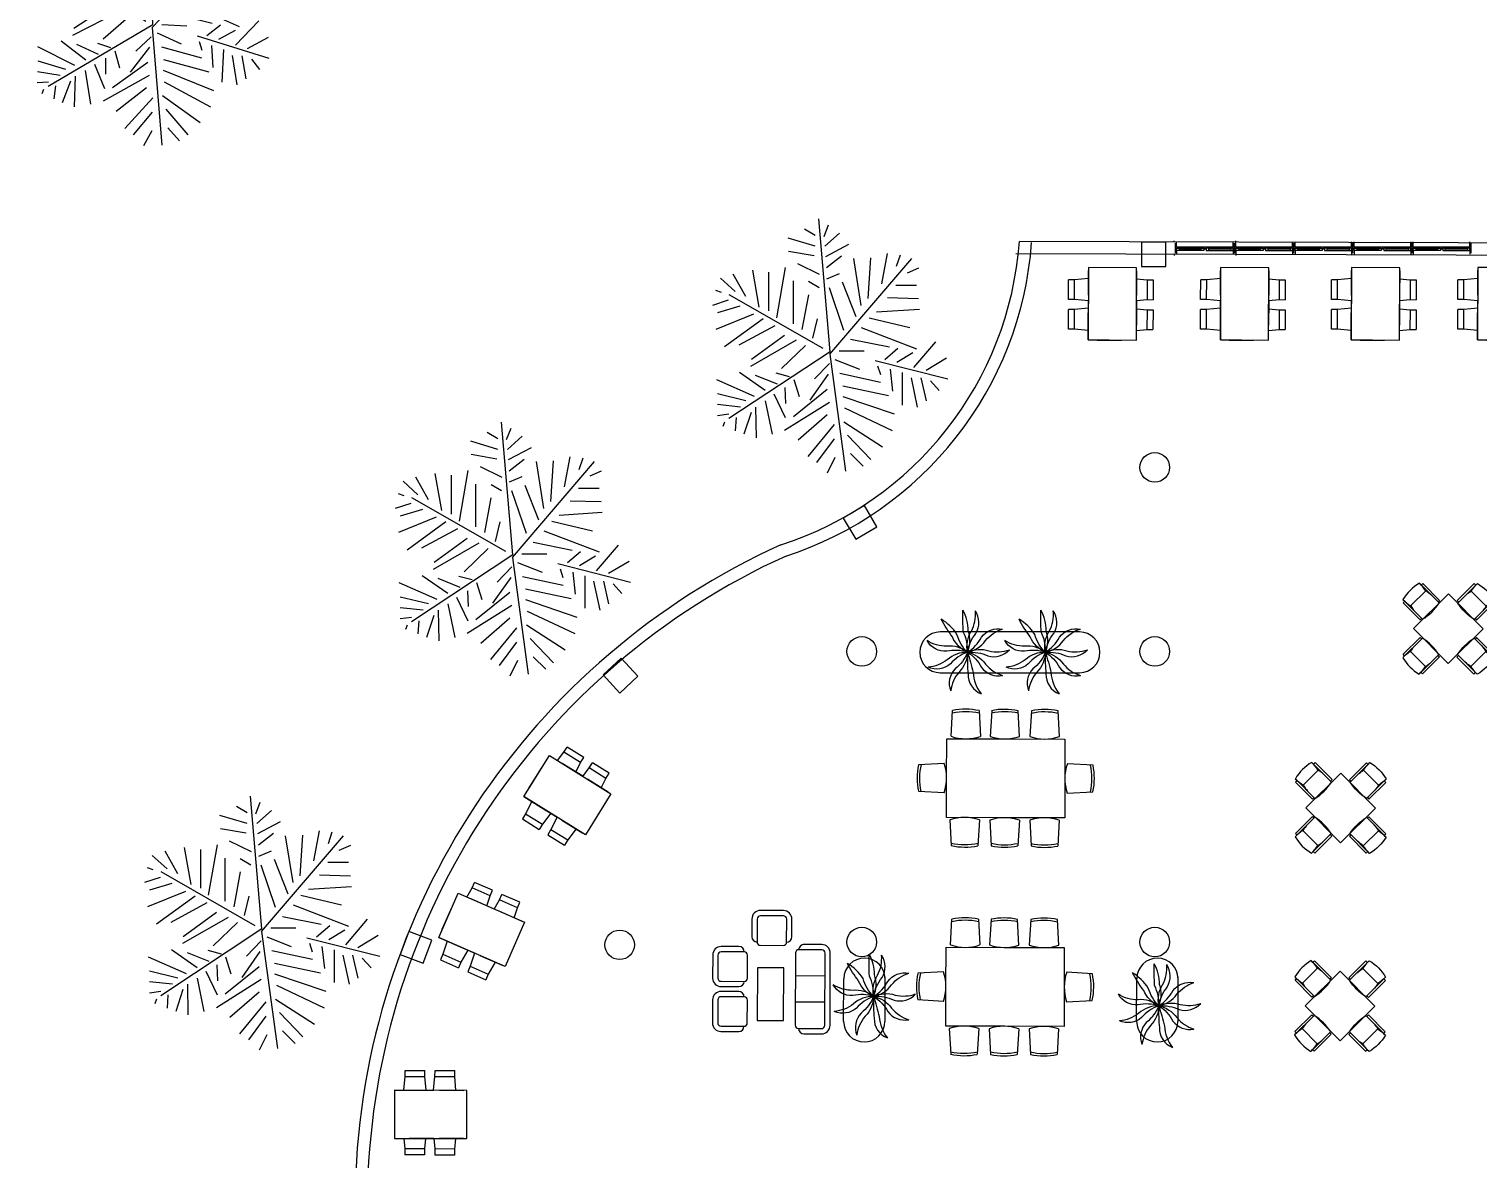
# Model space of a CAD drawing. Header units: millimetres. Extents: x -17017 to 2697, y 1903 to 18260.
# Drawn here: x -16979.92 to -16974.03, y 18219.11 to 18223.7 of the extents above; entities that cross this region are included whole.
import ezdxf

# ---------------------------------------------------------------- set-up
doc = ezdxf.new("R2010")
doc.units = ezdxf.units.MM
for name, color, linetype in [('1', 7, 'Continuous'), ('3DJORDAN', 30, 'Continuous'), ('B-FURNITURE', 22, 'Continuous'), ('CAY', 94, 'Continuous'), ('DENIZLIK', 16, 'Continuous'), ('DUVAR', 7, 'Continuous'), ('NOI THAT', 42, 'Continuous'), ('NOITHAT', 21, 'Continuous'), ('PENCERE', 3, 'Continuous'), ('sıva', 181, 'Continuous')]:
    doc.layers.add(name, color=color, linetype=linetype)
doc.styles.add('ATT', font='romans.shx')

# ---------------------------------------------------------------- blocks, each defined once
blk = doc.blocks.new('12PPLT13')
at = {"color": 0, "linetype": 'ByBlock'}
for p, q in [((0.0819, 0.4233), (0.0324, 0.5059)), ((0.0426, 0.2163), (0.1175, 0.5123)), ((0.1251, 0.4411), (0.1645, 0.4767)), ((0.0718, 0.3738), (-0.0324, 0.4627)), ((0.1137, 0.4017), (0.2064, 0.4233)), ((0.0175, 0.0323), (-0.3715, 0.3655)), ((-0.3133, 0.3476), (-0.3336, 0.3946)), ((-0.2636, 0.3014), (-0.2636, 0.3852)), ((-0.2128, 0.2671), (-0.209, 0.3928)), ((-0.1544, 0.2226), (-0.1658, 0.3967)), ((-0.1302, 0.1921), (-0.0908, 0.3573)), ((-0.0908, 0.1604), (-0.0044, 0.3852)), ((0.0502, 0.3052), (0.0108, 0.37)), ((0.1137, 0.3624), (0.2319, 0.3878)), ((-0.3397, 0.304), (-0.3867, 0.3193)), ((0.0387, 0.2556), (-0.007, 0.309)), ((0.0921, 0.3268), (0.2242, 0.3268)), ((-0.269, 0.2445), (-0.3909, 0.2673)), ((-0.0438, 0.1172), (-0.0121, 0.2747)), ((0.0642, 0.2264), (0.0997, 0.2379)), ((0.0781, 0.2772), (0.1671, 0.2874)), ((0.0946, 0.074), (0.1302, 0.2391)), ((0.1455, 0.0854), (0.1848, 0.2709)), ((0.1887, 0.0854), (0.2598, 0.2938)), ((0.2357, 0.093), (0.3271, 0.2861)), ((0.2916, 0.0892), (0.3932, 0.2467)), ((-0.209, 0.1883), (-0.3741, 0.1997)), ((0.3462, 0.1045), (0.4453, 0.1997)), ((-0.181, 0.1604), (-0.3716, 0.1299)), ((-0.134, 0.14), (-0.275, 0.0841)), ((0.0032, 0.0702), (0.0032, 0.1718)), ((0.0387, 0.0536), (0.0781, 0.1527)), ((0.4211, 0.1172), (0.472, 0.168)), ((-0.4211, 0.013), (-0.4745, 0.0727)), ((-0.38, 0.0169), (-0.4288, 0.1095)), ((-0.3346, 0.0191), (-0.3818, 0.0803)), ((-0.2891, 0.0211), (-0.3106, 0.0727)), ((-0.0794, 0.0892), (-0.2522, 0.0308)), ((0.0175, 0.0323), (0.4923, 0.0968)), ((0.0071, 0.0339), (-0.5317, -0.0124)), ((-0.4605, 0.0092), (-0.5075, 0.027)), ((-0.0058, 0.0056), (-0.2242, -0.3757)), ((0.0071, 0.0339), (0.2789, -0.377)), ((0.0553, 0.0308), (0.1175, -0.0289)), ((0.0985, 0.0257), (0.2039, -0.048)), ((0.1607, 0.0219), (0.2712, -0.1153)), ((0.2128, 0.0308), (0.3271, -0.1509)), ((0.2636, 0.0219), (0.3665, -0.0963)), ((0.303, 0.0498), (0.4326, -0.0569)), ((0.3614, 0.0498), (0.4567, -0.0213)), ((0.4364, 0.0536), (0.4999, 0.0219)), ((-0.4643, -0.0264), (-0.4898, -0.0696)), ((-0.4211, -0.0264), (-0.4542, -0.1369)), ((-0.3818, -0.0302), (-0.3996, -0.1344)), ((-0.3063, -0.0091), (-0.35, -0.0975)), ((-0.2523, -0.0111), (-0.2777, -0.0543)), ((-0.0832, -0.0797), (-0.2242, -0.0531)), ((-0.0476, -0.0366), (-0.1264, -0.0175)), ((-0.1061, -0.1153), (-0.2801, -0.1153)), ((-0.04, -0.1039), (0.0667, -0.2894)), ((-0.0186, -0.066), (0.0755, -0.1639)), ((0.1201, -0.1136), (0.1887, -0.092)), ((-0.1302, -0.1826), (-0.3348, -0.1471)), ((-0.0591, -0.1509), (0.0387, -0.2855)), ((0.1088, -0.1306), (0.0948, -0.1852)), ((0.1527, -0.1499), (0.2175, -0.1473)), ((0.1785, -0.1941), (0.275, -0.1483)), ((-0.1582, -0.2144), (-0.3157, -0.2144)), ((-0.0985, -0.1903), (-0.0197, -0.3364)), ((0.1645, -0.2297), (0.0921, -0.3338)), ((0.1391, -0.1801), (0.1035, -0.269)), ((0.2064, -0.2297), (0.3424, -0.2017)), ((-0.1734, -0.2538), (-0.3233, -0.2805)), ((-0.1455, -0.2767), (-0.0832, -0.4304)), ((-0.1264, -0.2373), (-0.0121, -0.3948)), ((0.1887, -0.2728), (0.1213, -0.4266)), ((0.2319, -0.269), (0.3564, -0.2665)), ((0.2535, -0.2868), (0.3424, -0.316)), ((-0.2166, -0.3084), (-0.3081, -0.3592)), ((-0.2369, -0.3516), (-0.2916, -0.4113)), ((-0.1772, -0.3326), (-0.1505, -0.4228)), ((0.2064, -0.3084), (0.1785, -0.4228)), ((0.2319, -0.33), (0.2217, -0.4228)), ((0.275, -0.3478), (0.3284, -0.3516)), ((-0.2331, -0.4075), (-0.2407, -0.4304)), ((-0.2014, -0.3796), (-0.181, -0.4431)), ((0.2611, -0.377), (0.2674, -0.4228)), ((0.2928, -0.3948), (0.3106, -0.4012))]:
    blk.add_line(p, q, dxfattribs=at)
at = {"color": 0, "linetype": 'ByBlock', "style": 'ATT'}
for tag, p, flags in [('ITEM', (-1, -3.25), 3), ('ROOM_NUMBER', (-1, -4.5833), 1)]:
    blk.add_attdef(tag, p, '', height=1, dxfattribs=dict(at, flags=flags))
blk = doc.blocks.new('UI')
at = {"layer": 'B-FURNITURE', "color": 33}
for points in [[(189108, 81976), (189155, 81976)], [(189153, 81490), (189108, 81490), (189108, 81976)], [(189153, 81463), (189153, 82028)], [(189172, 81826), (189604, 81826)], [(189622, 81976), (189668, 81976), (189668, 81490), (189624, 81490)], [(189624, 82028), (189624, 81463)]]:
    blk.add_lwpolyline(points, dxfattribs=at)
for centre, radius, start, end in [((189388, 81090), 967, 75.9111, 104.0889), ((190456, 82052), 1304, 181.0501, 189.9778), ((189897, 81656), 744, 166.7799, 178.5985), ((188320, 82052), 1304, 350.0222, 358.9499), ((188880, 81656), 744, 1.4015, 13.2201), ((189388, 82560), 1122, 257.8807, 282.1193)]:
    blk.add_arc(centre, radius, start, end, dxfattribs=at)
blk = doc.blocks.new('A$C754E1EED')
at = {"layer": 'B-FURNITURE'}
blk.add_lwpolyline([(-0.707, 0), (0, -0.707), (0.707, 0), (0, 0.707)], close=True, dxfattribs=at)
at = {"layer": 'B-FURNITURE', "yscale": 0.001, "zscale": 0.001}
for p, xscale, rotation in [((191.164, 76.671), -0.001, 44.9999999997052), ((-191.164, 76.671), 0.001, 315.0000000002948), ((-76.671, 191.164), -0.001, 135.0000000002948), ((76.671, 191.164), 0.001, 224.9999999997052)]:
    blk.add_blockref('UI', p, dxfattribs=dict(at, xscale=xscale, rotation=rotation))
blk = doc.blocks.new('table-21')
at = {"color": 0, "linetype": 'ByBlock'}
for p, q in [((-2.289, 0.05), (-2.259, 0.572)), ((-1.689, 0.05), (-1.719, 0.572)), ((-1.48, 0.05), (-1.45, 0.572)), ((-0.88, 0.05), (-0.911, 0.572)), ((-0.669, 0.048), (-0.639, 0.57)), ((-0.069, 0.048), (-0.1, 0.57)), ((-2.4, 0), (-1.2, 0)), ((-2.4, -0.8), (-2.4, 0)), ((-1.2, 0), (0, 0)), ((0, 0), (0, -0.8)), ((-2.45, -0.5), (-2.972, -0.53)), ((0.05, -0.5), (0.572, -0.53)), ((-2.4, -1.6), (-2.4, -0.8)), ((0, -0.8), (0, -1.6)), ((-2.972, -1.07), (-2.45, -1.1)), ((0.05, -1.1), (0.572, -1.07)), ((-1.2, -1.6), (-2.4, -1.6)), ((-2.289, -1.65), (-2.259, -2.172)), ((-1.719, -2.172), (-1.689, -1.65)), ((-1.48, -1.65), (-1.45, -2.172)), ((0, -1.6), (-1.2, -1.6)), ((-0.911, -2.172), (-0.88, -1.65)), ((-0.657, -2.172), (-0.687, -1.65)), ((-0.087, -1.65), (-0.118, -2.172))]:
    blk.add_line(p, q, dxfattribs=at)
for centre, radius, start, end in [((-1.989, -0.707), 1.307, 78.0851, 101.9149), ((-1.18, -0.707), 1.307, 78.0851, 101.9149), ((-0.369, -0.708), 1.307, 78.0851, 101.9149), ((-1.989, -0.707), 1.257, 77.4636, 102.5364), ((-1.18, -0.707), 1.257, 77.4636, 102.5364), ((-0.369, -0.708), 1.257, 77.4636, 102.5364), ((-1.989, 0.925), 0.925, 251.0754, 288.9246), ((-1.18, 0.925), 0.925, 251.0754, 288.9246), ((-0.369, 0.923), 0.925, 251.0754, 288.9246), ((-1.693, -0.8), 1.307, 168.0851, 191.9149), ((-1.693, -0.8), 1.257, 167.4636, 192.5364), ((-3.325, -0.8), 0.925, 341.0754, 18.9246), ((0.925, -0.8), 0.925, 161.0754, 198.9246), ((-0.707, -0.8), 1.257, 347.4636, 12.5364), ((-0.707, -0.8), 1.307, 348.0851, 11.9149), ((-1.989, -2.525), 0.925, 71.0754, 108.9246), ((-1.18, -2.525), 0.925, 71.0754, 108.9246), ((-0.387, -2.525), 0.925, 71.0754, 108.9246), ((-1.989, -0.893), 1.257, 257.4636, 282.5364), ((-1.989, -0.893), 1.307, 258.0851, 281.9149), ((-1.18, -0.893), 1.257, 257.4636, 282.5364), ((-1.18, -0.893), 1.307, 258.0851, 281.9149), ((-0.387, -0.893), 1.257, 257.4636, 282.5364), ((-0.387, -0.893), 1.307, 258.0851, 281.9149)]:
    blk.add_arc(centre, radius, start, end, dxfattribs=at)
blk = doc.blocks.new('A$C64823F6B')
for p, q in [((1745, 1791), (645, 1791)), ((515, 1661), (515, 1391)), ((995, 1711), (995, 1261)), ((1395, 1711), (1395, 1261)), ((1875, 1391), (1875, 1661)), ((400, 1205), (130, 1205)), ((0, 1075), (0, 725)), ((130, 595), (400, 595)), ((550, 400), (550, 130)), ((1160, 130), (1160, 400)), ((1234, 400), (1234, 130)), ((1844, 130), (1844, 400)), ((680, 0), (1030, 0)), ((1364, 0), (1714, 0))]:
    blk.add_line(p, q)
for points in [[(645, 1261), (1745, 1261, 0.414214), (1795, 1311), (1795, 1661, 0.414214), (1745, 1711), (645, 1711, 0.414214), (595, 1661), (595, 1311, 0.414214)], [(530, 725), (530, 1075, 0.414214), (480, 1125), (130, 1125, 0.414214), (80, 1075), (80, 725, 0.414214), (130, 675), (480, 675, 0.414214)], [(1030, 530), (680, 530, 0.414214), (630, 480), (630, 130, 0.414214), (680, 80), (1030, 80, 0.414214), (1080, 130), (1080, 480, 0.414214)], [(1714, 530), (1364, 530, 0.414214), (1314, 480), (1314, 130, 0.414214), (1364, 80), (1714, 80, 0.414214), (1764, 130), (1764, 480, 0.414214)]]:
    blk.add_lwpolyline(points, format="xyb", close=True)
blk.add_lwpolyline([(873, 682), (1673, 682), (1673, 1082), (873, 1082)], close=True)
for centre, radius, start, end in [((645, 1661), 130, 90, 180), ((1745, 1661), 130, 0, 90), ((595, 1391), 80, 180, 270), ((1795, 1391), 80, 270, 0), ((130, 1075), 130, 90, 180), ((400, 1125), 80, 0, 90), ((130, 725), 130, 180, 270), ((400, 675), 80, 270, 0), ((630, 400), 80, 90, 180), ((1080, 400), 80, 0, 90), ((1314, 400), 80, 90, 180), ((1764, 400), 80, 0, 90), ((680, 130), 130, 180, 270), ((1030, 130), 130, 270, 0), ((1364, 130), 130, 180, 270), ((1714, 130), 130, 270, 0)]:
    blk.add_arc(centre, radius, start, end)
blk = doc.blocks.new('A$C3A5F4EE5')
at = {"layer": 'NOITHAT', "linetype": 'Continuous'}
blk.add_blockref('A$C64823F6B', (0, 0), dxfattribs=at)
blk = doc.blocks.new('A$C755A44B5')
at = {"layer": 'NOI THAT'}
for p, q in [((155, 1074), (177, 1303)), ((177, 1403), (504, 1403)), ((177, 1303), (177, 1403)), ((177, 1303), (504, 1303)), ((504, 1303), (504, 1403)), ((526, 1074), (504, 1303)), ((650, 1074), (672, 1303)), ((672, 1403), (999, 1403)), ((672, 1303), (672, 1403)), ((672, 1303), (999, 1303)), ((999, 1303), (999, 1403)), ((1021, 1074), (999, 1303)), ((2, 1074), (2, 274)), ((1202, 1074), (2, 1074)), ((2, 1074), (452, 1074)), ((2, 1074), (2, 724)), ((249, 1074), (654, 1074)), ((745, 1074), (1150, 1074)), ((1202, 274), (1202, 1074)), ((0, 927), (0, 522)), ((2, 274), (1202, 274)), ((160, 274), (177, 100)), ((654, 274), (249, 274)), ((520, 274), (504, 100)), ((655, 274), (672, 100)), ((1150, 274), (745, 274)), ((1016, 274), (999, 100)), ((504, 100), (177, 100)), ((177, 100), (177, 0)), ((504, 0), (177, 0)), ((504, 100), (504, 0)), ((999, 100), (672, 100)), ((672, 100), (672, 0)), ((999, 0), (672, 0)), ((999, 100), (999, 0))]:
    blk.add_line(p, q, dxfattribs=at)
blk = doc.blocks.new('Archi.Space.tree6461')
at = {"layer": 'CAY'}
for points in [[(146.255, 50.449, -0.189994), (146.177, 51.61, 0.147093), (146.12, 52.723)], [(146.255, 50.449, -0.132218), (146.45, 51.553, 0.290059), (146.12, 52.723)], [(146.255, 50.449, 0.132218), (145.437, 51.215, -0.290059), (144.998, 52.349)], [(146.255, 50.449, 0.189994), (145.621, 51.424, -0.147093), (144.998, 52.349)], [(146.255, 50.449, -0.132218), (147.074, 51.215, 0.290059), (147.512, 52.349)], [(146.255, 50.449, -0.189994), (146.89, 51.424, 0.147093), (147.512, 52.349)], [(146.255, 50.449, -0.132218), (145.233, 50.909, 0.290059), (144.018, 50.877)], [(146.255, 50.449, 0.033158), (147.43, 50.48, 0.319903), (148.5, 51.193)], [(146.255, 50.449, -0.018871), (147.347, 50.754, 0.153534), (148.5, 51.193)], [(146.255, 50.449, 0.189994), (145.093, 50.495, 0.126541), (143.97, 50.205)], [(146.255, 50.449, 0.132218), (145.157, 50.224, -0.02063), (143.97, 50.205)], [(146.255, 50.449, -0.189994), (145.111, 50.659, 0.147093), (144.018, 50.877)], [(146.255, 50.449, -0.132218), (145.289, 49.881, 0.112756), (144.465, 49.026)], [(146.255, 50.449, -0.189994), (145.422, 49.636, -0.042997), (144.465, 49.026)], [(146.255, 50.449, 0.189994), (145.924, 49.333, -0.147093), (145.625, 48.26)], [(146.255, 50.449, 0.132218), (146.203, 49.329, -0.290059), (145.625, 48.26)], [(146.255, 50.449, -0.132218), (147.152, 49.775, 0.290059), (148.344, 49.54)], [(146.255, 50.449, -0.189994), (147.326, 49.993, 0.147093), (148.344, 49.54)], [(146.255, 50.449, 0.189994), (146.66, 49.358, -0.147093), (147.065, 48.319)], [(146.255, 50.449, 0.132218), (146.886, 49.522, -0.290059), (147.065, 48.319)]]:
    blk.add_lwpolyline(points, format="xyb", dxfattribs=at)

msp = doc.modelspace()

# ---------------------------------------------------------------- linework, layer by layer
at = {"layer": '1'}
for p, q in [((-16975.65, 18221.2547), (-16976.2159, 18221.2547)), ((-16976.2159, 18221.089), (-16975.65, 18221.089)), ((-16976.608, 18219.6736), (-16976.6071, 18219.8468)), ((-16975.4184, 18219.6736), (-16975.4175, 18219.8468))]:
    msp.add_line(p, q, dxfattribs=at)
for points in [[(-16971.8847, 18222.8274), (-16975.8943, 18222.8395)], [(-16971.8847, 18222.7774), (-16975.9089, 18222.7895)], [(-16976.44, 18219.8545), (-16976.4405, 18219.6733)], [(-16975.2504, 18219.8545), (-16975.251, 18219.6733)]]:
    msp.add_lwpolyline(points, dxfattribs=at)
for points in [[(-16975.2992, 18222.8378), (-16975.3992, 18222.8378), (-16975.3992, 18222.7378), (-16975.2992, 18222.7378)], [(-16976.4726, 18221.6816), (-16976.5232, 18221.7679), (-16976.6095, 18221.7172), (-16976.5588, 18221.631)], [(-16977.4428, 18221.0744), (-16977.5105, 18221.148), (-16977.5841, 18221.0803), (-16977.5165, 18221.0067)], [(-16978.2801, 18220.0037), (-16978.3738, 18220.0388), (-16978.4088, 18219.9451), (-16978.3152, 18219.9101)]]:
    msp.add_lwpolyline(points, close=True, dxfattribs=at)
for centre in [(-16975.3447, 18221.9227), (-16976.5343, 18221.1755), (-16975.3447, 18221.1755), (-16976.5343, 18219.9955), (-16975.3447, 18219.9955), (-16977.5172, 18219.9842)]:
    msp.add_circle(centre, 0.06, dxfattribs=at)
for centre, radius, start, end in [((-16977.2911, 18222.9418), 1.4005, 287.81912, 355.81088), ((-16977.2911, 18222.9418), 1.4505, 287.81912, 355.81088), ((-16975.643, 18218.9235), 2.9489, 114.42687, 178.47826), ((-16975.643, 18218.9235), 2.8989, 114.42687, 178.47826), ((-16976.2159, 18221.1719), 0.0828, 90, 270), ((-16975.65, 18221.1719), 0.0828, 270, 90), ((-16976.5234, 18219.8466), 0.0837, 359.82784, 179.82784), ((-16975.3338, 18219.8466), 0.0837, 359.82784, 179.82784), ((-16976.5243, 18219.6736), 0.0837, 179.82784, 359.82784), ((-16975.3347, 18219.6736), 0.0837, 179.82784, 359.82784)]:
    msp.add_arc(centre, radius, start, end, dxfattribs=at)
at = {"layer": 'DENIZLIK'}
for p, q in [((-16975.2658, 18222.8381), (-16975.2658, 18222.8431)), ((-16975.0158, 18222.8381), (-16975.0158, 18222.8431)), ((-16975.2658, 18222.7881), (-16975.2658, 18222.7831)), ((-16975.0158, 18222.7881), (-16975.0158, 18222.7831))]:
    msp.add_line(p, q, dxfattribs=at)
at = {"layer": 'DUVAR'}
for p, q in [((-16975.2608, 18222.7931), (-16975.2608, 18222.8331)), ((-16975.0208, 18222.7931), (-16975.0208, 18222.8331)), ((-16975.0199, 18222.7931), (-16975.0199, 18222.8331)), ((-16974.7803, 18222.7931), (-16974.7803, 18222.8331)), ((-16974.7799, 18222.7931), (-16974.7799, 18222.8331)), ((-16974.5403, 18222.7931), (-16974.5403, 18222.8331)), ((-16974.5399, 18222.7931), (-16974.5399, 18222.8331)), ((-16974.3, 18222.7931), (-16974.3, 18222.8331)), ((-16974.2999, 18222.7931), (-16974.2999, 18222.8331)), ((-16974.06, 18222.7931), (-16974.06, 18222.8331))]:
    msp.add_line(p, q, dxfattribs=at)
at = {"layer": 'PENCERE'}
for p, q in [((-16975.2558, 18222.8131), (-16975.1458, 18222.8131)), ((-16975.0149, 18222.8131), (-16974.9049, 18222.8131)), ((-16974.7753, 18222.8131), (-16974.6653, 18222.8131)), ((-16974.5349, 18222.8131), (-16974.4249, 18222.8131)), ((-16974.295, 18222.8131), (-16974.185, 18222.8131)), ((-16975.2458, 18222.8081), (-16975.1558, 18222.8081)), ((-16975.1358, 18222.8081), (-16975.1458, 18222.8081)), ((-16975.0358, 18222.8081), (-16975.1258, 18222.8081)), ((-16975.0049, 18222.8081), (-16974.9149, 18222.8081)), ((-16974.8949, 18222.8081), (-16974.9049, 18222.8081)), ((-16974.7949, 18222.8081), (-16974.8849, 18222.8081)), ((-16974.7849, 18222.8081), (-16974.7753, 18222.8081)), ((-16974.7653, 18222.8081), (-16974.6753, 18222.8081)), ((-16974.6553, 18222.8081), (-16974.6653, 18222.8081)), ((-16974.5553, 18222.8081), (-16974.6453, 18222.8081)), ((-16974.5249, 18222.8081), (-16974.4349, 18222.8081)), ((-16974.4149, 18222.8081), (-16974.4249, 18222.8081)), ((-16974.3149, 18222.8081), (-16974.4049, 18222.8081)), ((-16974.3049, 18222.8081), (-16974.295, 18222.8081)), ((-16974.285, 18222.8081), (-16974.195, 18222.8081)), ((-16974.175, 18222.8081), (-16974.185, 18222.8081)), ((-16974.075, 18222.8081), (-16974.165, 18222.8081))]:
    msp.add_line(p, q, dxfattribs=at)
for points in [[(-16975.2558, 18222.8081), (-16975.2608, 18222.8081), (-16975.2608, 18222.8181), (-16975.0208, 18222.8181)], [(-16975.1458, 18222.8031), (-16975.2558, 18222.8031), (-16975.2558, 18222.8131)], [(-16975.2508, 18222.8181), (-16975.2508, 18222.8131)], [(-16975.2458, 18222.8131), (-16975.2458, 18222.8031)], [(-16975.1558, 18222.8031), (-16975.1558, 18222.8131)], [(-16975.1508, 18222.8131), (-16975.1508, 18222.8181)], [(-16975.1458, 18222.8131), (-16975.1458, 18222.8031)], [(-16975.1408, 18222.8181), (-16975.1408, 18222.8081)], [(-16975.0258, 18222.8131), (-16975.1358, 18222.8131), (-16975.1358, 18222.8031), (-16975.0258, 18222.8031)], [(-16975.1308, 18222.8131), (-16975.1308, 18222.8181)], [(-16975.1258, 18222.8031), (-16975.1258, 18222.8131)], [(-16975.0358, 18222.8131), (-16975.0358, 18222.8031)], [(-16975.0308, 18222.8181), (-16975.0308, 18222.8131)], [(-16975.0258, 18222.8081), (-16975.0208, 18222.8081), (-16975.0208, 18222.8181)], [(-16975.0258, 18222.8031), (-16975.0258, 18222.8131)], [(-16975.0149, 18222.8081), (-16975.0199, 18222.8081), (-16975.0199, 18222.8181), (-16974.5403, 18222.8181)], [(-16974.9049, 18222.8031), (-16975.0149, 18222.8031), (-16975.0149, 18222.8131)], [(-16975.0099, 18222.8181), (-16975.0099, 18222.8131)], [(-16975.0049, 18222.8131), (-16975.0049, 18222.8031)], [(-16974.9149, 18222.8031), (-16974.9149, 18222.8131)], [(-16974.9099, 18222.8131), (-16974.9099, 18222.8181)], [(-16974.9049, 18222.8131), (-16974.9049, 18222.8031)], [(-16974.8999, 18222.8181), (-16974.8999, 18222.8081)], [(-16974.7849, 18222.8131), (-16974.8949, 18222.8131), (-16974.8949, 18222.8031), (-16974.7849, 18222.8031)], [(-16974.8899, 18222.8131), (-16974.8899, 18222.8181)], [(-16974.8849, 18222.8031), (-16974.8849, 18222.8131)], [(-16974.7949, 18222.8131), (-16974.7949, 18222.8031)], [(-16974.7899, 18222.8181), (-16974.7899, 18222.8131)], [(-16974.7849, 18222.8031), (-16974.7849, 18222.8131)], [(-16974.7803, 18222.8081), (-16974.7803, 18222.8181)], [(-16974.7799, 18222.8081), (-16974.7799, 18222.8181)], [(-16974.6653, 18222.8031), (-16974.7753, 18222.8031), (-16974.7753, 18222.8131)], [(-16974.7703, 18222.8181), (-16974.7703, 18222.8131)], [(-16974.7653, 18222.8131), (-16974.7653, 18222.8031)], [(-16974.6753, 18222.8031), (-16974.6753, 18222.8131)], [(-16974.6703, 18222.8131), (-16974.6703, 18222.8181)], [(-16974.6653, 18222.8131), (-16974.6653, 18222.8031)], [(-16974.6603, 18222.8181), (-16974.6603, 18222.8081)], [(-16974.5453, 18222.8131), (-16974.6553, 18222.8131), (-16974.6553, 18222.8031), (-16974.5453, 18222.8031)], [(-16974.6503, 18222.8131), (-16974.6503, 18222.8181)], [(-16974.6453, 18222.8031), (-16974.6453, 18222.8131)], [(-16974.5553, 18222.8131), (-16974.5553, 18222.8031)], [(-16974.5503, 18222.8181), (-16974.5503, 18222.8131)], [(-16974.5453, 18222.8081), (-16974.5403, 18222.8081), (-16974.5403, 18222.8181)], [(-16974.5453, 18222.8031), (-16974.5453, 18222.8131)], [(-16974.5349, 18222.8081), (-16974.5399, 18222.8081), (-16974.5399, 18222.8181), (-16974.06, 18222.8181)], [(-16974.4249, 18222.8031), (-16974.5349, 18222.8031), (-16974.5349, 18222.8131)], [(-16974.5299, 18222.8181), (-16974.5299, 18222.8131)], [(-16974.5249, 18222.8131), (-16974.5249, 18222.8031)], [(-16974.4349, 18222.8031), (-16974.4349, 18222.8131)], [(-16974.4299, 18222.8131), (-16974.4299, 18222.8181)], [(-16974.4249, 18222.8131), (-16974.4249, 18222.8031)], [(-16974.4199, 18222.8181), (-16974.4199, 18222.8081)], [(-16974.3049, 18222.8131), (-16974.4149, 18222.8131), (-16974.4149, 18222.8031), (-16974.3049, 18222.8031)], [(-16974.4099, 18222.8131), (-16974.4099, 18222.8181)], [(-16974.4049, 18222.8031), (-16974.4049, 18222.8131)], [(-16974.3149, 18222.8131), (-16974.3149, 18222.8031)], [(-16974.3099, 18222.8181), (-16974.3099, 18222.8131)], [(-16974.3049, 18222.8031), (-16974.3049, 18222.8131)], [(-16974.3, 18222.8081), (-16974.3, 18222.8181)], [(-16974.2999, 18222.8081), (-16974.2999, 18222.8181)], [(-16974.185, 18222.8031), (-16974.295, 18222.8031), (-16974.295, 18222.8131)], [(-16974.29, 18222.8181), (-16974.29, 18222.8131)], [(-16974.285, 18222.8131), (-16974.285, 18222.8031)], [(-16974.195, 18222.8031), (-16974.195, 18222.8131)], [(-16974.19, 18222.8131), (-16974.19, 18222.8181)], [(-16974.185, 18222.8131), (-16974.185, 18222.8031)], [(-16974.18, 18222.8181), (-16974.18, 18222.8081)], [(-16974.065, 18222.8131), (-16974.175, 18222.8131), (-16974.175, 18222.8031), (-16974.065, 18222.8031)], [(-16974.17, 18222.8131), (-16974.17, 18222.8181)], [(-16974.165, 18222.8031), (-16974.165, 18222.8131)], [(-16974.075, 18222.8131), (-16974.075, 18222.8031)], [(-16974.07, 18222.8181), (-16974.07, 18222.8131)], [(-16974.065, 18222.8081), (-16974.06, 18222.8081), (-16974.06, 18222.8181)], [(-16974.065, 18222.8031), (-16974.065, 18222.8131)]]:
    msp.add_lwpolyline(points, dxfattribs=at)
at = {"layer": 'sıva'}
for p, q in [((-16975.2558, 18222.8181), (-16975.2558, 18222.8381)), ((-16975.0258, 18222.8181), (-16975.0258, 18222.8381)), ((-16975.0149, 18222.8181), (-16975.0149, 18222.8381)), ((-16974.7849, 18222.8181), (-16974.7849, 18222.8381)), ((-16974.7753, 18222.8181), (-16974.7753, 18222.8381)), ((-16974.5453, 18222.8181), (-16974.5453, 18222.8381)), ((-16974.5349, 18222.8181), (-16974.5349, 18222.8381)), ((-16974.3049, 18222.8181), (-16974.3049, 18222.8381)), ((-16974.295, 18222.8181), (-16974.295, 18222.8381)), ((-16974.065, 18222.8181), (-16974.065, 18222.8381)), ((-16975.2558, 18222.8031), (-16975.2558, 18222.7881)), ((-16975.0258, 18222.8031), (-16975.0258, 18222.7881)), ((-16975.0149, 18222.8031), (-16975.0149, 18222.7881)), ((-16974.7849, 18222.8031), (-16974.7849, 18222.7881)), ((-16974.7753, 18222.8031), (-16974.7753, 18222.7881)), ((-16974.5453, 18222.8031), (-16974.5453, 18222.7881)), ((-16974.5349, 18222.8031), (-16974.5349, 18222.7881)), ((-16974.3049, 18222.8031), (-16974.3049, 18222.7881)), ((-16974.295, 18222.8031), (-16974.295, 18222.7881)), ((-16974.065, 18222.8031), (-16974.065, 18222.7881))]:
    msp.add_line(p, q, dxfattribs=at)

# ---------------------------------------------------------------- block references
for name, p, xscale, yscale, zscale, rotation in [('A$C754E1EED', (-16974.1529, 18221.2675), 0.1999999999999999, 0.1999999999999999, 0.1999999999999999, 179.8278413862795), ('Archi.Space.tree6461', (-16979.8888, 18232.1412), 0.07500000000000001, 0.07500000000000001, 0.07500000000000001, 270), ('Archi.Space.tree6461', (-16979.5726, 18232.1412), 0.07500000000000001, 0.07500000000000001, 0.07500000000000001, 270), ('A$C754E1EED', (-16974.5898, 18220.5402), 0.1999999999999999, 0.1999999999999999, 0.1999999999999999, 179.8278413862795), ('Archi.Space.tree6461', (-16980.2698, 18230.7438), 0.07500000000000001, 0.07500000000000001, 0.07500000000000001, 270), ('A$C754E1EED', (-16974.5922, 18219.7356), 0.1999999999999999, 0.1999999999999999, 0.1999999999999999, 179.8278413862795), ('Archi.Space.tree6461', (-16979.1121, 18230.7055), 0.07500000000000001, 0.07500000000000001, 0.07500000000000001, 270)]:
    msp.add_blockref(name, p, dxfattribs=dict(xscale=xscale, yscale=yscale, zscale=zscale, rotation=rotation))
at = {"layer": '3DJORDAN', "xscale": 0.1999999999999999, "yscale": 0.1999999999999999, "zscale": 0.1999999999999999, "rotation": 179.8278413862795}
for p in [(-16976.1903, 18220.5011), (-16976.1929, 18219.6542)]:
    msp.add_blockref('table-21', p, dxfattribs=at)
at = {"layer": 'CAY'}
for p, rotation in [((-16979.4465, 18223.7282), 266.9738346596274), ((-16976.6967, 18222.3996), 270), ((-16977.9852, 18221.5748), 270), ((-16979.0033, 18220.0558), 270)]:
    msp.add_blockref('12PPLT13', p, dxfattribs=dict(at, rotation=rotation))
at = {"layer": 'NOI THAT', "linetype": 'Continuous', "yscale": 0.0002447502039605752, "zscale": 0.0002447502039605752}
for p, xscale, rotation in [((-16975.352, 18222.4392), 0.0002447502039605752, 89.82784138627946), ((-16974.8156, 18222.4392), 0.0002447502039605752, 89.82784138627946), ((-16974.2841, 18222.4392), 0.0002447502039605752, 89.82784138627946), ((-16973.7712, 18222.4392), 0.0002447502039605752, 89.82784138627946), ((-16977.7676, 18220.8099), -0.0002447502039605752, 148.1456219265499), ((-16978.1462, 18220.2554), -0.0002447502039605753, 156.2767952841125), ((-16978.4324, 18219.1314), 0.0002447502039605752, 359.8278413862794)]:
    msp.add_blockref('A$C755A44B5', p, dxfattribs=dict(at, xscale=xscale, rotation=rotation))
at = {"layer": 'NOITHAT', "linetype": 'Continuous', "xscale": 0.0002666666666627862, "yscale": 0.0002666666666627862, "zscale": 0.0002666666666627862, "rotation": 269.8278413862796}
msp.add_blockref('A$C3A5F4EE5', (-16977.139, 18220.1242), dxfattribs=at)

doc.saveas('drawing.dxf')
